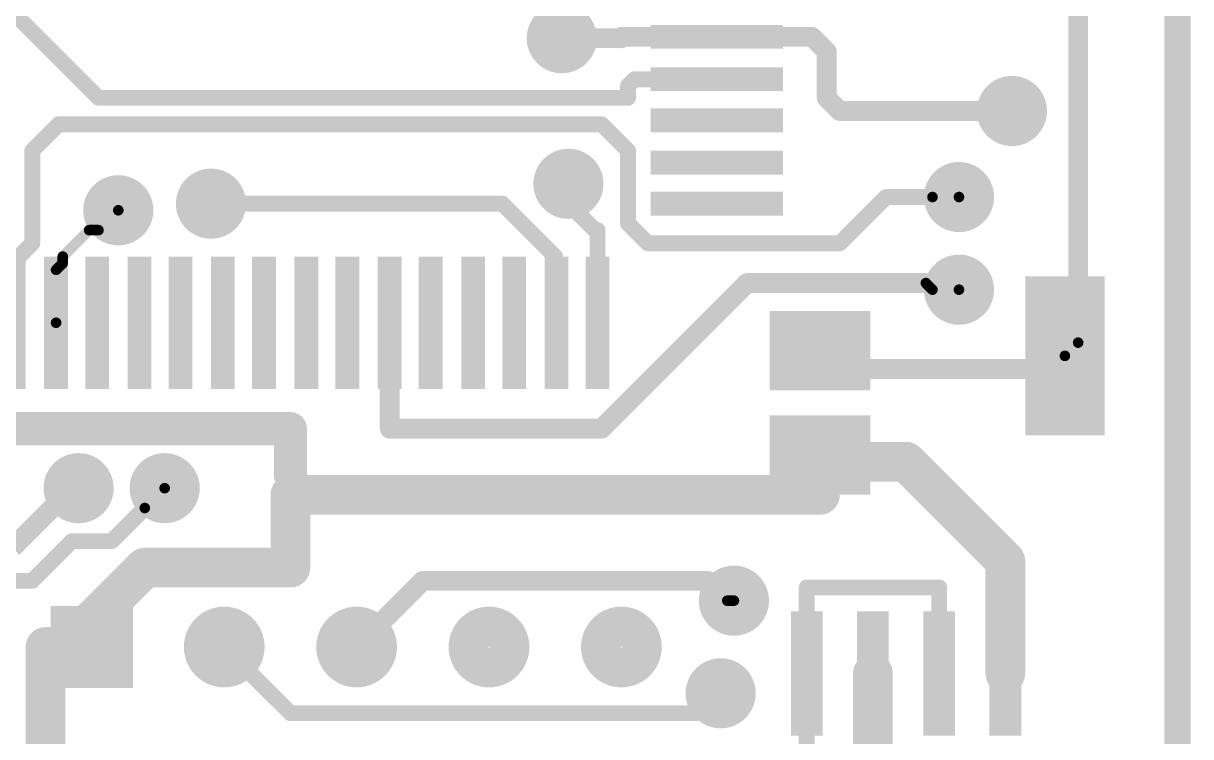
# Model space of a CAD drawing. Extents: x 0 to 1.4, y 0.29 to 2.46.
# Drawn here: x 0.515 to 1.397, y 1.001 to 1.54 of the extents above; entities that cross this region are included whole.
import ezdxf

# ---------------------------------------------------------------- set-up
doc = ezdxf.new("R2010")
doc.units = 0
doc.header["$MEASUREMENT"] = 0
for name, color, linetype in [('DRL', 18, 'Continuous'), ('SMT', 162, 'Continuous'), ('TOP', 82, 'Continuous')]:
    doc.layers.add(name, color=color, linetype=linetype)

msp = doc.modelspace()

# ---------------------------------------------------------------- linework, layer by layer
at = {"layer": 'DRL'}
for points, const_width in [([(0.915, 1.529, 1), (0.929, 1.529, 1)], 0.014), ([(1.255, 1.474, 1), (1.269, 1.474, 1)], 0.014), ([(0.92, 1.419, 1), (0.934, 1.419, 1)], 0.014), ([(1.215, 1.409, 1), (1.229, 1.409, 1)], 0.014), ([(0.58, 1.399, 1), (0.594, 1.399, 1)], 0.014), ([(0.65, 1.404, 1), (0.664, 1.404, 1)], 0.014), ([(1.215, 1.339, 1), (1.229, 1.339, 1)], 0.014), ([(0.55, 1.189, 1), (0.564, 1.189, 1)], 0.014), ([(0.615, 1.189, 1), (0.629, 1.189, 1)], 0.014), ([(1.045, 1.104, 1), (1.059, 1.104, 1)], 0.014), ([(0.559, 1.069, 1), (0.575, 1.069, 1)], 0.017), ([(0.659, 1.069, 1), (0.675, 1.069, 1)], 0.017), ([(0.759, 1.069, 1), (0.775, 1.069, 1)], 0.017), ([(0.859, 1.069, 1), (0.875, 1.069, 1)], 0.017), ([(0.959, 1.069, 1), (0.975, 1.069, 1)], 0.017), ([(1.035, 1.034, 1), (1.049, 1.034, 1)], 0.014)]:
    msp.add_lwpolyline(points, format="xyb", close=True, dxfattribs=dict(at, const_width=const_width))
at = {"layer": 'SMT'}
for points, const_width in [([(0.909, 1.529, 1), (0.935, 1.529, 1)], 0.027), ([(1.249, 1.474, 1), (1.275, 1.474, 1)], 0.027), ([(0.914, 1.419, 1), (0.94, 1.419, 1)], 0.027), ([(0.644, 1.404, 1), (0.67, 1.404, 1)], 0.027), ([(1.209, 1.409, 1), (1.235, 1.409, 1)], 0.027), ([(0.574, 1.399, 1), (0.6, 1.399, 1)], 0.027), ([(1.209, 1.339, 1), (1.235, 1.339, 1)], 0.027), ([(0.544, 1.189, 1), (0.57, 1.189, 1)], 0.027), ([(0.609, 1.189, 1), (0.635, 1.189, 1)], 0.027), ([(1.039, 1.104, 1), (1.065, 1.104, 1)], 0.027), ([(0.652, 1.069, 1), (0.682, 1.069, 1)], 0.031), ([(0.752, 1.069, 1), (0.782, 1.069, 1)], 0.031), ([(0.852, 1.069, 1), (0.882, 1.069, 1)], 0.031), ([(0.952, 1.069, 1), (0.982, 1.069, 1)], 0.031), ([(1.029, 1.034, 1), (1.055, 1.034, 1)], 0.027)]:
    msp.add_lwpolyline(points, format="xyb", close=True, dxfattribs=dict(at, const_width=const_width))
for points in [[(0.989, 1.521), (1.089, 1.521), (0.989, 1.539), (1.089, 1.539)], [(0.989, 1.489), (1.089, 1.489), (0.989, 1.507), (1.089, 1.507)], [(0.989, 1.458), (1.089, 1.458), (0.989, 1.476), (1.089, 1.476)], [(0.989, 1.426), (1.089, 1.426), (0.989, 1.444), (1.089, 1.444)], [(0.989, 1.395), (1.089, 1.395), (0.989, 1.413), (1.089, 1.413)], [(0.499, 1.264), (0.517, 1.264), (0.499, 1.364), (0.517, 1.364)], [(0.531, 1.264), (0.549, 1.264), (0.531, 1.364), (0.549, 1.364)], [(0.562, 1.264), (0.58, 1.264), (0.562, 1.364), (0.58, 1.364)], [(0.594, 1.264), (0.612, 1.264), (0.594, 1.364), (0.612, 1.364)], [(0.625, 1.264), (0.643, 1.264), (0.625, 1.364), (0.643, 1.364)], [(0.657, 1.264), (0.675, 1.264), (0.657, 1.364), (0.675, 1.364)], [(0.688, 1.264), (0.706, 1.264), (0.688, 1.364), (0.706, 1.364)], [(0.72, 1.264), (0.738, 1.264), (0.72, 1.364), (0.738, 1.364)], [(0.751, 1.264), (0.769, 1.264), (0.751, 1.364), (0.769, 1.364)], [(0.783, 1.264), (0.801, 1.264), (0.783, 1.364), (0.801, 1.364)], [(0.814, 1.264), (0.832, 1.264), (0.814, 1.364), (0.832, 1.364)], [(0.846, 1.264), (0.864, 1.264), (0.846, 1.364), (0.864, 1.364)], [(0.877, 1.264), (0.895, 1.264), (0.877, 1.364), (0.895, 1.364)], [(0.909, 1.264), (0.927, 1.264), (0.909, 1.364), (0.927, 1.364)], [(0.94, 1.264), (0.958, 1.264), (0.94, 1.364), (0.958, 1.364)], [(1.272, 1.229), (1.332, 1.229), (1.272, 1.349), (1.332, 1.349)], [(1.079, 1.263), (1.155, 1.263), (1.079, 1.323), (1.155, 1.323)], [(1.079, 1.184), (1.155, 1.184), (1.079, 1.244), (1.155, 1.244)], [(0.536, 1.038), (0.598, 1.038), (0.536, 1.1), (0.598, 1.1)], [(1.095, 1.002), (1.119, 1.002), (1.095, 1.096), (1.119, 1.096)], [(1.145, 1.002), (1.169, 1.002), (1.145, 1.096), (1.169, 1.096)], [(1.195, 1.002), (1.219, 1.002), (1.195, 1.096), (1.219, 1.096)], [(1.245, 1.002), (1.269, 1.002), (1.245, 1.096), (1.269, 1.096)]]:
    msp.add_solid(points, dxfattribs=at)
at = {"layer": 'TOP', "const_width": 0.02}
msp.add_lwpolyline([(0.012, 2.449), (1.387, 2.449), (1.387, 0.299), (0.012, 0.299), (0.012, 2.449)], close=True, dxfattribs=at)
at = {"layer": 'TOP'}
for points, const_width in [([(0.572, 1.484), (0.482, 1.574)], 0.012), ([(1.312, 1.549), (1.312, 1.299)], 0.015), ([(0.932, 1.529), (0.922, 1.529)], 0.02), ([(0.967, 1.529), (0.932, 1.529)], 0.015), ([(1.039, 1.53), (0.967, 1.53)], 0.015), ([(0.967, 1.53), (0.967, 1.529)], 0.015), ([(1.111, 1.53), (1.039, 1.53)], 0.015), ([(1.122, 1.519), (1.111, 1.53)], 0.015), ([(1.122, 1.484), (1.122, 1.519)], 0.015), ([(0.977, 1.498), (0.972, 1.493)], 0.012), ([(0.972, 1.493), (0.972, 1.484)], 0.012), ([(1.039, 1.498), (0.977, 1.498)], 0.012), ([(1.132, 1.474), (1.122, 1.484)], 0.015), ([(0.972, 1.484), (0.572, 1.484)], 0.012), ([(1.262, 1.474), (1.132, 1.474)], 0.015), ([(0.522, 1.444), (0.542, 1.464)], 0.012), ([(0.542, 1.464), (0.952, 1.464)], 0.012), ([(0.952, 1.464), (0.972, 1.444)], 0.012), ([(0.522, 1.374), (0.522, 1.444)], 0.012), ([(0.972, 1.444), (0.972, 1.389)], 0.012), ([(0.927, 1.419), (0.927, 1.404)], 0.012), ([(1.132, 1.374), (1.167, 1.409)], 0.012), ([(1.167, 1.409), (1.202, 1.409)], 0.012), ([(1.202, 1.409), (1.222, 1.409)], 0.008), ([(0.587, 1.399), (0.572, 1.384)], 0.008), ([(0.877, 1.404), (0.657, 1.404)], 0.012), ([(0.917, 1.364), (0.877, 1.404)], 0.012), ([(0.927, 1.404), (0.947, 1.384)], 0.012), ([(0.972, 1.389), (0.987, 1.374)], 0.012), ([(0.565, 1.384), (0.545, 1.364)], 0.008), ([(0.572, 1.384), (0.565, 1.384)], 0.008), ([(0.947, 1.384), (0.949, 1.384)], 0.012), ([(0.949, 1.384), (0.949, 1.314)], 0.012), ([(0.507, 1.359), (0.522, 1.374)], 0.012), ([(0.987, 1.374), (1.132, 1.374)], 0.012), ([(0.545, 1.364), (0.545, 1.359)], 0.008), ([(0.917, 1.309), (0.917, 1.364)], 0.012), ([(0.545, 1.359), (0.54, 1.354)], 0.008), ([(0.54, 1.354), (0.54, 1.314)], 0.008), ([(0.952, 1.234), (1.062, 1.344)], 0.015), ([(1.062, 1.344), (1.197, 1.344)], 0.015), ([(1.197, 1.344), (1.202, 1.339)], 0.008), ([(1.202, 1.339), (1.222, 1.339)], 0.008), ([(0.792, 1.314), (0.792, 1.234)], 0.015), ([(0.918, 1.309), (0.917, 1.309)], 0.012), ([(0.918, 1.314), (0.918, 1.309)], 0.012), ([(1.292, 1.279), (1.292, 1.299)], 0.015), ([(1.117, 1.293), (1.131, 1.279)], 0.015), ([(1.302, 1.289), (1.302, 1.274)], 0.015), ([(1.312, 1.299), (1.302, 1.289)], 0.008), ([(1.131, 1.279), (1.292, 1.279)], 0.015), ([(0.335, 1.234), (0.717, 1.234)], 0.025), ([(0.717, 1.234), (0.717, 1.199)], 0.025), ([(0.792, 1.234), (0.952, 1.234)], 0.015), ([(0.719, 1.214), (0.719, 1.216)], 0.02), ([(1.117, 1.214), (1.122, 1.209)], 0.03), ([(0.719, 1.184), (0.719, 1.211)], 0.02), ([(1.122, 1.209), (1.182, 1.209)], 0.03), ([(1.182, 1.209), (1.257, 1.134)], 0.03), ([(0.552, 1.189), (0.507, 1.144)], 0.015), ([(0.557, 1.189), (0.552, 1.189)], 0.015), ([(0.607, 1.174), (0.622, 1.189)], 0.008), ([(0.717, 1.164), (0.717, 1.184)], 0.03), ([(0.717, 1.184), (0.719, 1.184)], 0.03), ([(0.717, 1.164), (0.717, 1.184)], 0.03), ([(0.717, 1.184), (0.719, 1.184)], 0.03), ([(0.719, 1.184), (0.717, 1.184)], 0.03), ([(0.717, 1.184), (0.717, 1.164)], 0.03), ([(1.117, 1.184), (0.719, 1.184)], 0.03), ([(0.719, 1.184), (0.719, 1.154)], 0.02), ([(0.582, 1.149), (0.607, 1.174)], 0.012), ([(0.717, 1.129), (0.717, 1.164)], 0.03), ([(0.717, 1.129), (0.717, 1.164)], 0.03), ([(0.717, 1.164), (0.717, 1.129)], 0.03), ([(0.522, 1.119), (0.552, 1.149)], 0.012), ([(0.552, 1.149), (0.582, 1.149)], 0.012), ([(1.257, 1.134), (1.257, 1.049)], 0.03), ([(0.567, 1.089), (0.607, 1.129)], 0.03), ([(0.567, 1.089), (0.607, 1.129)], 0.03), ([(0.607, 1.129), (0.567, 1.089)], 0.03), ([(0.607, 1.129), (0.717, 1.129)], 0.03), ([(0.607, 1.129), (0.717, 1.129)], 0.03), ([(0.717, 1.129), (0.607, 1.129)], 0.03), ([(0.417, 1.119), (0.522, 1.119)], 0.012), ([(0.817, 1.119), (0.767, 1.069)], 0.015), ([(1.032, 1.119), (0.817, 1.119)], 0.015), ([(1.047, 1.104), (1.032, 1.119)], 0.015), ([(1.207, 1.114), (1.107, 1.114)], 0.012), ([(1.107, 1.114), (1.107, 1.049)], 0.012), ([(1.207, 1.049), (1.207, 1.114)], 0.012), ([(1.052, 1.104), (1.047, 1.104)], 0.008), ([(0.567, 1.069), (0.567, 1.089)], 0.02), ([(0.567, 1.069), (0.567, 1.089)], 0.02), ([(0.567, 1.089), (0.567, 1.069)], 0.02), ([(0.532, 0.929), (0.532, 1.069)], 0.03), ([(0.532, 1.069), (0.567, 1.069)], 0.03), ([(0.667, 1.069), (0.717, 1.019)], 0.012), ([(1.157, 0.979), (1.157, 1.049)], 0.03), ([(1.157, 0.979), (1.157, 1.049)], 0.03), ([(1.107, 1.049), (1.107, 0.984)], 0.012), ([(1.107, 0.984), (1.107, 1.049)], 0.012), ([(1.027, 1.019), (1.042, 1.034)], 0.012), ([(0.717, 1.019), (1.027, 1.019)], 0.012)]:
    msp.add_lwpolyline(points, dxfattribs=dict(at, const_width=const_width))
for points, const_width in [([(0.91, 1.529, 1), (0.934, 1.529, 1)], 0.025), ([(0.917, 1.529, 1), (0.927, 1.529, 1)], 0.01), ([(0.927, 1.529, 1), (0.937, 1.529, 1)], 0.01), ([(0.9283, 1.529, 1), (0.9358, 1.529, 1)], 0.0075), ([(0.9632, 1.53, 1), (0.9708, 1.53, 1)], 0.0075), ([(0.9632, 1.53, 1), (0.9708, 1.53, 1)], 0.0075), ([(0.9632, 1.529, 1), (0.9708, 1.529, 1)], 0.0075), ([(0.9632, 1.529, 1), (0.9708, 1.529, 1)], 0.0075), ([(1.0353, 1.53, 1), (1.0427, 1.53, 1)], 0.0075), ([(1.0353, 1.53, 1), (1.0427, 1.53, 1)], 0.0075), ([(1.1073, 1.53, 1), (1.1147, 1.53, 1)], 0.0075), ([(1.1073, 1.53, 1), (1.1147, 1.53, 1)], 0.0075), ([(1.1183, 1.519, 1), (1.1258, 1.519, 1)], 0.0075), ([(1.1183, 1.519, 1), (1.1258, 1.519, 1)], 0.0075), ([(0.969, 1.493, 1), (0.975, 1.493, 1)], 0.006), ([(0.969, 1.493, 1), (0.975, 1.493, 1)], 0.006), ([(0.974, 1.498, 1), (0.98, 1.498, 1)], 0.006), ([(0.974, 1.498, 1), (0.98, 1.498, 1)], 0.006), ([(1.036, 1.498, 1), (1.042, 1.498, 1)], 0.006), ([(1.1183, 1.484, 1), (1.1258, 1.484, 1)], 0.0075), ([(1.1183, 1.484, 1), (1.1258, 1.484, 1)], 0.0075), ([(1.25, 1.474, 1), (1.274, 1.474, 1)], 0.025), ([(0.569, 1.484, 1), (0.575, 1.484, 1)], 0.006), ([(0.569, 1.484, 1), (0.575, 1.484, 1)], 0.006), ([(0.969, 1.484, 1), (0.975, 1.484, 1)], 0.006), ([(0.969, 1.484, 1), (0.975, 1.484, 1)], 0.006), ([(1.1283, 1.474, 1), (1.1357, 1.474, 1)], 0.0075), ([(1.1283, 1.474, 1), (1.1357, 1.474, 1)], 0.0075), ([(1.2583, 1.474, 1), (1.2657, 1.474, 1)], 0.0075), ([(0.539, 1.464, 1), (0.545, 1.464, 1)], 0.006), ([(0.539, 1.464, 1), (0.545, 1.464, 1)], 0.006), ([(0.949, 1.464, 1), (0.955, 1.464, 1)], 0.006), ([(0.949, 1.464, 1), (0.955, 1.464, 1)], 0.006), ([(0.519, 1.444, 1), (0.525, 1.444, 1)], 0.006), ([(0.519, 1.444, 1), (0.525, 1.444, 1)], 0.006), ([(0.969, 1.444, 1), (0.975, 1.444, 1)], 0.006), ([(0.969, 1.444, 1), (0.975, 1.444, 1)], 0.006), ([(0.915, 1.419, 1), (0.939, 1.419, 1)], 0.025), ([(0.645, 1.404, 1), (0.669, 1.404, 1)], 0.025), ([(1.21, 1.409, 1), (1.234, 1.409, 1)], 0.025), ([(0.575, 1.399, 1), (0.599, 1.399, 1)], 0.025), ([(0.924, 1.419, 1), (0.93, 1.419, 1)], 0.006), ([(1.164, 1.409, 1), (1.17, 1.409, 1)], 0.006), ([(1.164, 1.409, 1), (1.17, 1.409, 1)], 0.006), ([(1.199, 1.409, 1), (1.205, 1.409, 1)], 0.006), ([(1.2, 1.409, 1), (1.204, 1.409, 1)], 0.004), ([(1.22, 1.409, 1), (1.224, 1.409, 1)], 0.004), ([(0.585, 1.399, 1), (0.589, 1.399, 1)], 0.004), ([(0.654, 1.404, 1), (0.66, 1.404, 1)], 0.006), ([(0.874, 1.404, 1), (0.88, 1.404, 1)], 0.006), ([(0.874, 1.404, 1), (0.88, 1.404, 1)], 0.006), ([(0.924, 1.404, 1), (0.93, 1.404, 1)], 0.006), ([(0.924, 1.404, 1), (0.93, 1.404, 1)], 0.006), ([(0.969, 1.389, 1), (0.975, 1.389, 1)], 0.006), ([(0.969, 1.389, 1), (0.975, 1.389, 1)], 0.006), ([(0.563, 1.384, 1), (0.567, 1.384, 1)], 0.004), ([(0.563, 1.384, 1), (0.567, 1.384, 1)], 0.004), ([(0.57, 1.384, 1), (0.574, 1.384, 1)], 0.004), ([(0.57, 1.384, 1), (0.574, 1.384, 1)], 0.004), ([(0.944, 1.384, 1), (0.95, 1.384, 1)], 0.006), ([(0.944, 1.384, 1), (0.95, 1.384, 1)], 0.006), ([(0.946, 1.384, 1), (0.952, 1.384, 1)], 0.006), ([(0.946, 1.384, 1), (0.952, 1.384, 1)], 0.006), ([(0.519, 1.374, 1), (0.525, 1.374, 1)], 0.006), ([(0.519, 1.374, 1), (0.525, 1.374, 1)], 0.006), ([(0.984, 1.374, 1), (0.99, 1.374, 1)], 0.006), ([(0.984, 1.374, 1), (0.99, 1.374, 1)], 0.006), ([(1.129, 1.374, 1), (1.135, 1.374, 1)], 0.006), ([(1.129, 1.374, 1), (1.135, 1.374, 1)], 0.006), ([(0.543, 1.364, 1), (0.547, 1.364, 1)], 0.004), ([(0.543, 1.364, 1), (0.547, 1.364, 1)], 0.004), ([(0.914, 1.364, 1), (0.92, 1.364, 1)], 0.006), ([(0.914, 1.364, 1), (0.92, 1.364, 1)], 0.006), ([(0.538, 1.354, 1), (0.542, 1.354, 1)], 0.004), ([(0.538, 1.354, 1), (0.542, 1.354, 1)], 0.004), ([(0.543, 1.359, 1), (0.547, 1.359, 1)], 0.004), ([(0.543, 1.359, 1), (0.547, 1.359, 1)], 0.004), ([(1.21, 1.339, 1), (1.234, 1.339, 1)], 0.025), ([(1.0583, 1.344, 1), (1.0658, 1.344, 1)], 0.0075), ([(1.0583, 1.344, 1), (1.0658, 1.344, 1)], 0.0075), ([(1.1933, 1.344, 1), (1.2008, 1.344, 1)], 0.0075), ([(1.195, 1.344, 1), (1.199, 1.344, 1)], 0.004), ([(1.2, 1.339, 1), (1.204, 1.339, 1)], 0.004), ([(1.2, 1.339, 1), (1.204, 1.339, 1)], 0.004), ([(1.22, 1.339, 1), (1.224, 1.339, 1)], 0.004), ([(0.538, 1.314, 1), (0.542, 1.314, 1)], 0.004), ([(0.7883, 1.314, 1), (0.7958, 1.314, 1)], 0.0075), ([(0.914, 1.309, 1), (0.92, 1.309, 1)], 0.006), ([(0.914, 1.309, 1), (0.92, 1.309, 1)], 0.006), ([(0.915, 1.314, 1), (0.921, 1.314, 1)], 0.006), ([(0.915, 1.309, 1), (0.921, 1.309, 1)], 0.006), ([(0.915, 1.309, 1), (0.921, 1.309, 1)], 0.006), ([(0.946, 1.314, 1), (0.952, 1.314, 1)], 0.006), ([(1.2883, 1.299, 1), (1.2958, 1.299, 1)], 0.0075), ([(1.3083, 1.299, 1), (1.3158, 1.299, 1)], 0.0075), ([(1.1133, 1.293, 1), (1.1207, 1.293, 1)], 0.0075), ([(1.2983, 1.289, 1), (1.3058, 1.289, 1)], 0.0075), ([(1.31, 1.299, 1), (1.314, 1.299, 1)], 0.004), ([(1.3, 1.289, 1), (1.304, 1.289, 1)], 0.004), ([(1.1273, 1.279, 1), (1.1347, 1.279, 1)], 0.0075), ([(1.1273, 1.279, 1), (1.1347, 1.279, 1)], 0.0075), ([(1.2883, 1.279, 1), (1.2958, 1.279, 1)], 0.0075), ([(1.2883, 1.279, 1), (1.2958, 1.279, 1)], 0.0075), ([(1.2983, 1.274, 1), (1.3058, 1.274, 1)], 0.0075), ([(0.7107, 1.234, 1), (0.7232, 1.234, 1)], 0.0125), ([(0.7107, 1.234, 1), (0.7232, 1.234, 1)], 0.0125), ([(0.7883, 1.234, 1), (0.7958, 1.234, 1)], 0.0075), ([(0.7883, 1.234, 1), (0.7958, 1.234, 1)], 0.0075), ([(0.9482, 1.234, 1), (0.9557, 1.234, 1)], 0.0075), ([(0.9482, 1.234, 1), (0.9557, 1.234, 1)], 0.0075), ([(0.714, 1.216, 1), (0.724, 1.216, 1)], 0.01), ([(1.1095, 1.214, 1), (1.1245, 1.214, 1)], 0.015), ([(0.714, 1.214, 1), (0.724, 1.214, 1)], 0.01), ([(0.714, 1.211, 1), (0.724, 1.211, 1)], 0.01), ([(1.1145, 1.209, 1), (1.1295, 1.209, 1)], 0.015), ([(1.1145, 1.209, 1), (1.1295, 1.209, 1)], 0.015), ([(1.1745, 1.209, 1), (1.1895, 1.209, 1)], 0.015), ([(1.1745, 1.209, 1), (1.1895, 1.209, 1)], 0.015), ([(0.545, 1.189, 1), (0.569, 1.189, 1)], 0.025), ([(0.61, 1.189, 1), (0.634, 1.189, 1)], 0.025), ([(0.7107, 1.199, 1), (0.7232, 1.199, 1)], 0.0125), ([(0.5483, 1.189, 1), (0.5558, 1.189, 1)], 0.0075), ([(0.5483, 1.189, 1), (0.5558, 1.189, 1)], 0.0075), ([(0.5533, 1.189, 1), (0.5608, 1.189, 1)], 0.0075), ([(0.62, 1.189, 1), (0.624, 1.189, 1)], 0.004), ([(0.7095, 1.184, 1), (0.7245, 1.184, 1)], 0.015), ([(0.7095, 1.184, 1), (0.7245, 1.184, 1)], 0.015), ([(0.7095, 1.184, 1), (0.7245, 1.184, 1)], 0.015), ([(0.7095, 1.184, 1), (0.7245, 1.184, 1)], 0.015), ([(0.7095, 1.184, 1), (0.7245, 1.184, 1)], 0.015), ([(0.7095, 1.184, 1), (0.7245, 1.184, 1)], 0.015), ([(0.7115, 1.184, 1), (0.7265, 1.184, 1)], 0.015), ([(0.7115, 1.184, 1), (0.7265, 1.184, 1)], 0.015), ([(0.7115, 1.184, 1), (0.7265, 1.184, 1)], 0.015), ([(0.7115, 1.184, 1), (0.7265, 1.184, 1)], 0.015), ([(0.714, 1.184, 1), (0.724, 1.184, 1)], 0.01), ([(0.714, 1.184, 1), (0.724, 1.184, 1)], 0.01), ([(1.1095, 1.184, 1), (1.1245, 1.184, 1)], 0.015), ([(0.604, 1.174, 1), (0.61, 1.174, 1)], 0.006), ([(0.605, 1.174, 1), (0.609, 1.174, 1)], 0.004), ([(0.7095, 1.164, 1), (0.7245, 1.164, 1)], 0.015), ([(0.7095, 1.164, 1), (0.7245, 1.164, 1)], 0.015), ([(0.7095, 1.164, 1), (0.7245, 1.164, 1)], 0.015), ([(0.7095, 1.164, 1), (0.7245, 1.164, 1)], 0.015), ([(0.7095, 1.164, 1), (0.7245, 1.164, 1)], 0.015), ([(0.7095, 1.164, 1), (0.7245, 1.164, 1)], 0.015), ([(0.714, 1.154, 1), (0.724, 1.154, 1)], 0.01), ([(0.549, 1.149, 1), (0.555, 1.149, 1)], 0.006), ([(0.549, 1.149, 1), (0.555, 1.149, 1)], 0.006), ([(0.579, 1.149, 1), (0.585, 1.149, 1)], 0.006), ([(0.579, 1.149, 1), (0.585, 1.149, 1)], 0.006), ([(1.2495, 1.134, 1), (1.2645, 1.134, 1)], 0.015), ([(1.2495, 1.134, 1), (1.2645, 1.134, 1)], 0.015), ([(0.5995, 1.129, 1), (0.6145, 1.129, 1)], 0.015), ([(0.5995, 1.129, 1), (0.6145, 1.129, 1)], 0.015), ([(0.5995, 1.129, 1), (0.6145, 1.129, 1)], 0.015), ([(0.5995, 1.129, 1), (0.6145, 1.129, 1)], 0.015), ([(0.5995, 1.129, 1), (0.6145, 1.129, 1)], 0.015), ([(0.5995, 1.129, 1), (0.6145, 1.129, 1)], 0.015), ([(0.7095, 1.129, 1), (0.7245, 1.129, 1)], 0.015), ([(0.7095, 1.129, 1), (0.7245, 1.129, 1)], 0.015), ([(0.7095, 1.129, 1), (0.7245, 1.129, 1)], 0.015), ([(0.7095, 1.129, 1), (0.7245, 1.129, 1)], 0.015), ([(0.7095, 1.129, 1), (0.7245, 1.129, 1)], 0.015), ([(0.7095, 1.129, 1), (0.7245, 1.129, 1)], 0.015), ([(0.519, 1.119, 1), (0.525, 1.119, 1)], 0.006), ([(0.519, 1.119, 1), (0.525, 1.119, 1)], 0.006), ([(0.8132, 1.119, 1), (0.8207, 1.119, 1)], 0.0075), ([(0.8132, 1.119, 1), (0.8207, 1.119, 1)], 0.0075), ([(1.0283, 1.119, 1), (1.0357, 1.119, 1)], 0.0075), ([(1.0283, 1.119, 1), (1.0357, 1.119, 1)], 0.0075), ([(1.04, 1.104, 1), (1.064, 1.104, 1)], 0.025), ([(1.104, 1.114, 1), (1.11, 1.114, 1)], 0.006), ([(1.104, 1.114, 1), (1.11, 1.114, 1)], 0.006), ([(1.204, 1.114, 1), (1.21, 1.114, 1)], 0.006), ([(1.204, 1.114, 1), (1.21, 1.114, 1)], 0.006), ([(1.0433, 1.104, 1), (1.0507, 1.104, 1)], 0.0075), ([(0.5595, 1.089, 1), (0.5745, 1.089, 1)], 0.015), ([(0.5595, 1.089, 1), (0.5745, 1.089, 1)], 0.015), ([(0.5595, 1.089, 1), (0.5745, 1.089, 1)], 0.015), ([(1.045, 1.104, 1), (1.049, 1.104, 1)], 0.004), ([(1.05, 1.104, 1), (1.054, 1.104, 1)], 0.004), ([(0.562, 1.089, 1), (0.572, 1.089, 1)], 0.01), ([(0.562, 1.089, 1), (0.572, 1.089, 1)], 0.01), ([(0.562, 1.089, 1), (0.572, 1.089, 1)], 0.01), ([(0.652, 1.069, 1), (0.682, 1.069, 1)], 0.031), ([(0.752, 1.069, 1), (0.782, 1.069, 1)], 0.031), ([(0.852, 1.069, 1), (0.882, 1.069, 1)], 0.031), ([(0.952, 1.069, 1), (0.982, 1.069, 1)], 0.031), ([(0.5245, 1.069, 1), (0.5395, 1.069, 1)], 0.015), ([(0.5245, 1.069, 1), (0.5395, 1.069, 1)], 0.015), ([(0.5595, 1.069, 1), (0.5745, 1.069, 1)], 0.015), ([(0.562, 1.069, 1), (0.572, 1.069, 1)], 0.01), ([(0.562, 1.069, 1), (0.572, 1.069, 1)], 0.01), ([(0.562, 1.069, 1), (0.572, 1.069, 1)], 0.01), ([(0.7632, 1.069, 1), (0.7708, 1.069, 1)], 0.0075), ([(0.664, 1.069, 1), (0.67, 1.069, 1)], 0.006), ([(1.03, 1.034, 1), (1.054, 1.034, 1)], 0.025), ([(1.1495, 1.049, 1), (1.1645, 1.049, 1)], 0.015), ([(1.1495, 1.049, 1), (1.1645, 1.049, 1)], 0.015), ([(1.2495, 1.049, 1), (1.2645, 1.049, 1)], 0.015), ([(1.104, 1.049, 1), (1.11, 1.049, 1)], 0.006), ([(1.104, 1.049, 1), (1.11, 1.049, 1)], 0.006), ([(1.104, 1.049, 1), (1.11, 1.049, 1)], 0.006), ([(1.204, 1.049, 1), (1.21, 1.049, 1)], 0.006), ([(1.039, 1.034, 1), (1.045, 1.034, 1)], 0.006), ([(0.714, 1.019, 1), (0.72, 1.019, 1)], 0.006), ([(0.714, 1.019, 1), (0.72, 1.019, 1)], 0.006), ([(1.024, 1.019, 1), (1.03, 1.019, 1)], 0.006), ([(1.024, 1.019, 1), (1.03, 1.019, 1)], 0.006)]:
    msp.add_lwpolyline(points, format="xyb", close=True, dxfattribs=dict(at, const_width=const_width))
for points in [[(0.989, 1.521), (1.089, 1.521), (0.989, 1.539), (1.089, 1.539)], [(0.989, 1.489), (1.089, 1.489), (0.989, 1.507), (1.089, 1.507)], [(0.989, 1.458), (1.089, 1.458), (0.989, 1.476), (1.089, 1.476)], [(0.989, 1.426), (1.089, 1.426), (0.989, 1.444), (1.089, 1.444)], [(0.989, 1.395), (1.089, 1.395), (0.989, 1.413), (1.089, 1.413)], [(0.499, 1.264), (0.517, 1.264), (0.499, 1.364), (0.517, 1.364)], [(0.531, 1.264), (0.549, 1.264), (0.531, 1.364), (0.549, 1.364)], [(0.562, 1.264), (0.58, 1.264), (0.562, 1.364), (0.58, 1.364)], [(0.594, 1.264), (0.612, 1.264), (0.594, 1.364), (0.612, 1.364)], [(0.625, 1.264), (0.643, 1.264), (0.625, 1.364), (0.643, 1.364)], [(0.657, 1.264), (0.675, 1.264), (0.657, 1.364), (0.675, 1.364)], [(0.688, 1.264), (0.706, 1.264), (0.688, 1.364), (0.706, 1.364)], [(0.72, 1.264), (0.738, 1.264), (0.72, 1.364), (0.738, 1.364)], [(0.751, 1.264), (0.769, 1.264), (0.751, 1.364), (0.769, 1.364)], [(0.783, 1.264), (0.801, 1.264), (0.783, 1.364), (0.801, 1.364)], [(0.814, 1.264), (0.832, 1.264), (0.814, 1.364), (0.832, 1.364)], [(0.846, 1.264), (0.864, 1.264), (0.846, 1.364), (0.864, 1.364)], [(0.877, 1.264), (0.895, 1.264), (0.877, 1.364), (0.895, 1.364)], [(0.909, 1.264), (0.927, 1.264), (0.909, 1.364), (0.927, 1.364)], [(0.94, 1.264), (0.958, 1.264), (0.94, 1.364), (0.958, 1.364)], [(1.272, 1.229), (1.332, 1.229), (1.272, 1.349), (1.332, 1.349)], [(1.079, 1.263), (1.155, 1.263), (1.079, 1.323), (1.155, 1.323)], [(1.079, 1.184), (1.155, 1.184), (1.079, 1.244), (1.155, 1.244)], [(0.536, 1.038), (0.598, 1.038), (0.536, 1.1), (0.598, 1.1)], [(1.095, 1.002), (1.119, 1.002), (1.095, 1.096), (1.119, 1.096)], [(1.145, 1.002), (1.169, 1.002), (1.145, 1.096), (1.169, 1.096)], [(1.195, 1.002), (1.219, 1.002), (1.195, 1.096), (1.219, 1.096)], [(1.245, 1.002), (1.269, 1.002), (1.245, 1.096), (1.269, 1.096)]]:
    msp.add_solid(points, dxfattribs=at)

doc.saveas('drawing.dxf')
